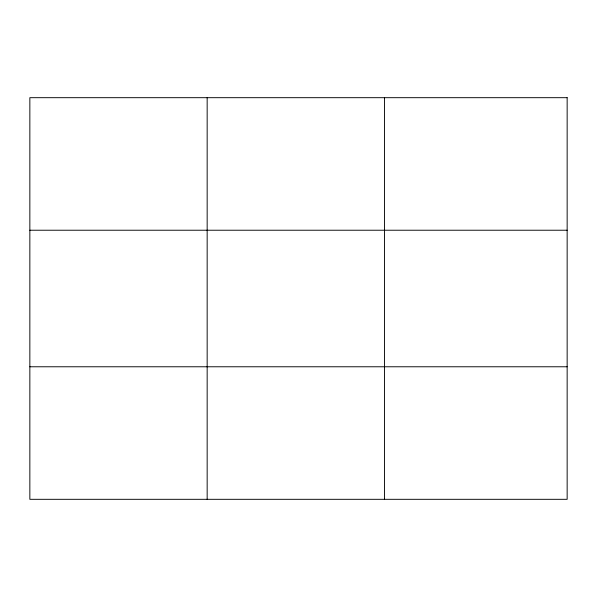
<?xml version="1.0" encoding="UTF-8"?>
<svg xmlns="http://www.w3.org/2000/svg" width="597" height="597" viewBox="0 0 597 597"><rect width="100%" height="100%" fill="white"/><g stroke="black" fill="none" stroke-linecap="round" stroke-linejoin="round"><path stroke-width="0.9" d="M207.159 97.684L207.159 499.316M384.468 97.684L384.468 499.316M29.85 230.226L567.15 230.226M29.85 366.774L567.15 366.774M567.15 97.684L567.15 499.316L29.85 499.316L29.85 97.684L567.15 97.684"/></g></svg>
